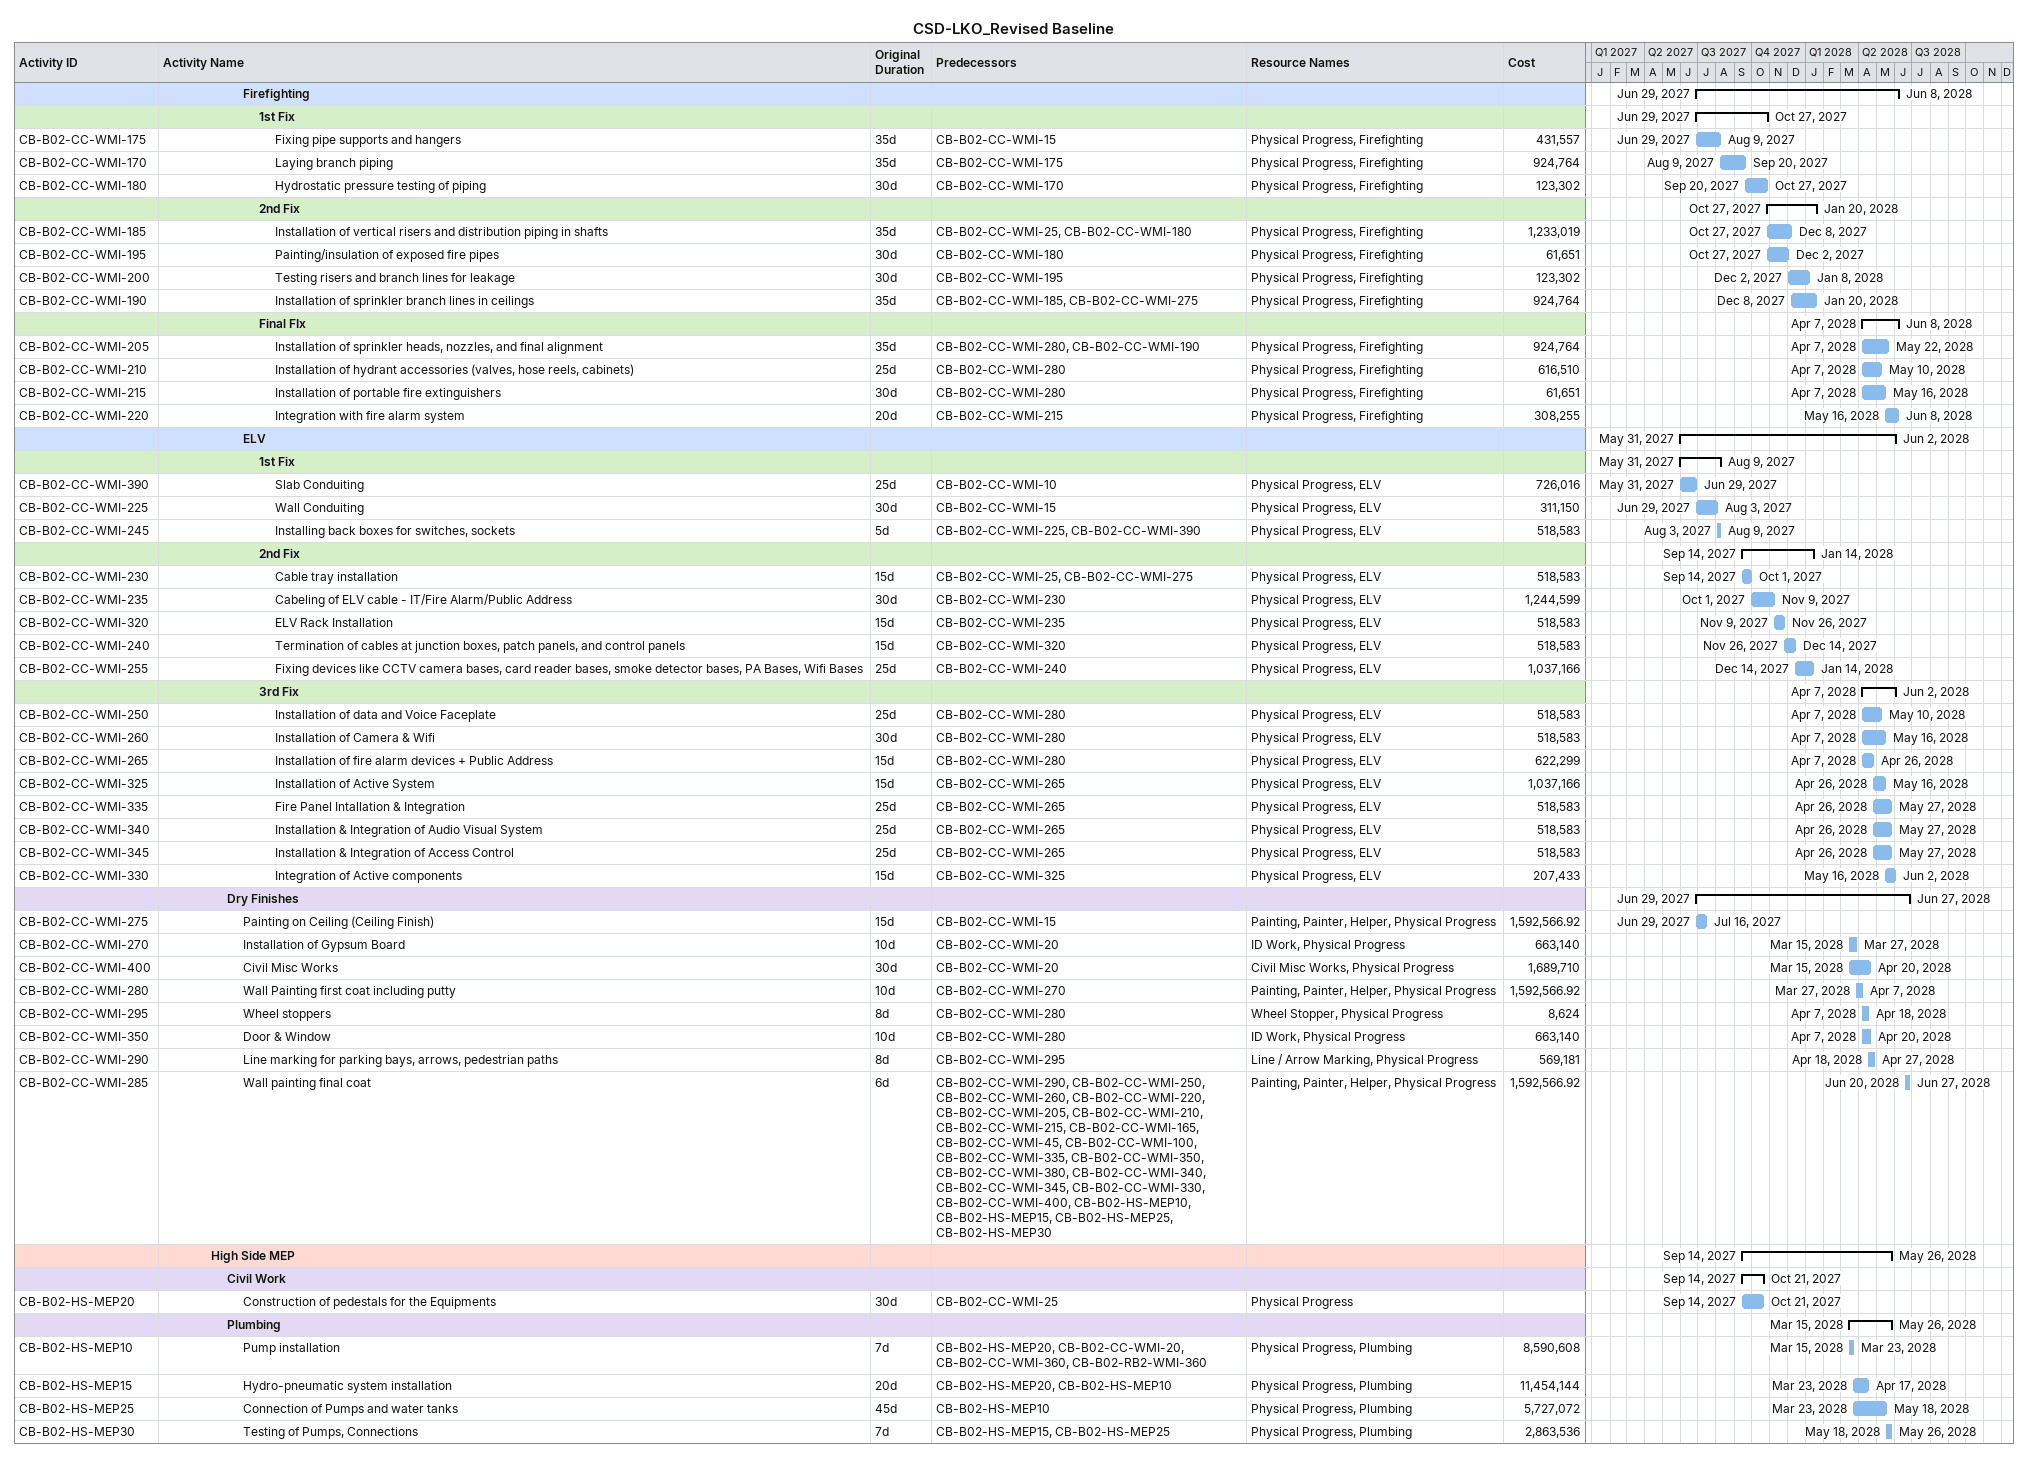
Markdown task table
CSD-LKO_Revised Baseline

| ID | Level | Task | Original duration | Start | Finish | Predecessors | Resources | Cost |
|---|---|---|---|---|---|---|---|---|
|  | 6 | **Firefighting** |  | 2027-06-29 | 2028-06-08 |  |  |  |
|  | 7 | **1st Fix** |  | 2027-06-29 | 2027-10-27 |  |  |  |
| CB-B02-CC-WMI-175 | 8 | Fixing pipe supports and hangers | 35d | 2027-06-29 | 2027-08-09 | CB-B02-CC-WMI-15 | Physical Progress, Firefighting | 431557 |
| CB-B02-CC-WMI-170 | 8 | Laying branch piping | 35d | 2027-08-09 | 2027-09-20 | CB-B02-CC-WMI-175 | Physical Progress, Firefighting | 924764 |
| CB-B02-CC-WMI-180 | 8 | Hydrostatic pressure testing of piping | 30d | 2027-09-20 | 2027-10-27 | CB-B02-CC-WMI-170 | Physical Progress, Firefighting | 123302 |
|  | 7 | **2nd Fix** |  | 2027-10-27 | 2028-01-20 |  |  |  |
| CB-B02-CC-WMI-185 | 8 | Installation of vertical risers and distribution piping in shafts | 35d | 2027-10-27 | 2027-12-08 | CB-B02-CC-WMI-25, CB-B02-CC-WMI-180 | Physical Progress, Firefighting | 1233019 |
| CB-B02-CC-WMI-195 | 8 | Painting/insulation of exposed fire pipes | 30d | 2027-10-27 | 2027-12-02 | CB-B02-CC-WMI-180 | Physical Progress, Firefighting | 61651 |
| CB-B02-CC-WMI-200 | 8 | Testing risers and branch lines for leakage | 30d | 2027-12-02 | 2028-01-08 | CB-B02-CC-WMI-195 | Physical Progress, Firefighting | 123302 |
| CB-B02-CC-WMI-190 | 8 | Installation of sprinkler branch lines in ceilings | 35d | 2027-12-08 | 2028-01-20 | CB-B02-CC-WMI-185, CB-B02-CC-WMI-275 | Physical Progress, Firefighting | 924764 |
|  | 7 | **Final FIx** |  | 2028-04-07 | 2028-06-08 |  |  |  |
| CB-B02-CC-WMI-205 | 8 | Installation of sprinkler heads, nozzles, and final alignment | 35d | 2028-04-07 | 2028-05-22 | CB-B02-CC-WMI-280, CB-B02-CC-WMI-190 | Physical Progress, Firefighting | 924764 |
| CB-B02-CC-WMI-210 | 8 | Installation of hydrant accessories (valves, hose reels, cabinets) | 25d | 2028-04-07 | 2028-05-10 | CB-B02-CC-WMI-280 | Physical Progress, Firefighting | 616510 |
| CB-B02-CC-WMI-215 | 8 | Installation of portable fire extinguishers | 30d | 2028-04-07 | 2028-05-16 | CB-B02-CC-WMI-280 | Physical Progress, Firefighting | 61651 |
| CB-B02-CC-WMI-220 | 8 | Integration with fire alarm system | 20d | 2028-05-16 | 2028-06-08 | CB-B02-CC-WMI-215 | Physical Progress, Firefighting | 308255 |
|  | 6 | **ELV** |  | 2027-05-31 | 2028-06-02 |  |  |  |
|  | 7 | **1st Fix** |  | 2027-05-31 | 2027-08-09 |  |  |  |
| CB-B02-CC-WMI-390 | 8 | Slab Conduiting | 25d | 2027-05-31 | 2027-06-29 | CB-B02-CC-WMI-10 | Physical Progress, ELV | 726016 |
| CB-B02-CC-WMI-225 | 8 | Wall Conduiting | 30d | 2027-06-29 | 2027-08-03 | CB-B02-CC-WMI-15 | Physical Progress, ELV | 311150 |
| CB-B02-CC-WMI-245 | 8 | Installing back boxes for switches, sockets | 5d | 2027-08-03 | 2027-08-09 | CB-B02-CC-WMI-225, CB-B02-CC-WMI-390 | Physical Progress, ELV | 518583 |
|  | 7 | **2nd Fix** |  | 2027-09-14 | 2028-01-14 |  |  |  |
| CB-B02-CC-WMI-230 | 8 | Cable tray installation | 15d | 2027-09-14 | 2027-10-01 | CB-B02-CC-WMI-25, CB-B02-CC-WMI-275 | Physical Progress, ELV | 518583 |
| CB-B02-CC-WMI-235 | 8 | Cabeling of ELV cable - IT/Fire Alarm/Public Address | 30d | 2027-10-01 | 2027-11-09 | CB-B02-CC-WMI-230 | Physical Progress, ELV | 1244599 |
| CB-B02-CC-WMI-320 | 8 | ELV Rack Installation | 15d | 2027-11-09 | 2027-11-26 | CB-B02-CC-WMI-235 | Physical Progress, ELV | 518583 |
| CB-B02-CC-WMI-240 | 8 | Termination of cables at junction boxes, patch panels, and control panels | 15d | 2027-11-26 | 2027-12-14 | CB-B02-CC-WMI-320 | Physical Progress, ELV | 518583 |
| CB-B02-CC-WMI-255 | 8 | Fixing devices like CCTV camera bases, card reader bases, smoke detector bases, PA Bases, Wifi Bases | 25d | 2027-12-14 | 2028-01-14 | CB-B02-CC-WMI-240 | Physical Progress, ELV | 1037166 |
|  | 7 | **3rd Fix** |  | 2028-04-07 | 2028-06-02 |  |  |  |
| CB-B02-CC-WMI-250 | 8 | Installation of data and Voice Faceplate | 25d | 2028-04-07 | 2028-05-10 | CB-B02-CC-WMI-280 | Physical Progress, ELV | 518583 |
| CB-B02-CC-WMI-260 | 8 | Installation of Camera & Wifi | 30d | 2028-04-07 | 2028-05-16 | CB-B02-CC-WMI-280 | Physical Progress, ELV | 518583 |
| CB-B02-CC-WMI-265 | 8 | Installation of fire alarm devices + Public Address | 15d | 2028-04-07 | 2028-04-26 | CB-B02-CC-WMI-280 | Physical Progress, ELV | 622299 |
| CB-B02-CC-WMI-325 | 8 | Installation of Active System | 15d | 2028-04-26 | 2028-05-16 | CB-B02-CC-WMI-265 | Physical Progress, ELV | 1037166 |
| CB-B02-CC-WMI-335 | 8 | Fire Panel Intallation & Integration | 25d | 2028-04-26 | 2028-05-27 | CB-B02-CC-WMI-265 | Physical Progress, ELV | 518583 |
| CB-B02-CC-WMI-340 | 8 | Installation & Integration of Audio Visual System | 25d | 2028-04-26 | 2028-05-27 | CB-B02-CC-WMI-265 | Physical Progress, ELV | 518583 |
| CB-B02-CC-WMI-345 | 8 | Installation & Integration of Access Control | 25d | 2028-04-26 | 2028-05-27 | CB-B02-CC-WMI-265 | Physical Progress, ELV | 518583 |
| CB-B02-CC-WMI-330 | 8 | Integration of Active components | 15d | 2028-05-16 | 2028-06-02 | CB-B02-CC-WMI-325 | Physical Progress, ELV | 207433 |
|  | 5 | **Dry Finishes** |  | 2027-06-29 | 2028-06-27 |  |  |  |
| CB-B02-CC-WMI-275 | 6 | Painting on Ceiling (Ceiling Finish) | 15d | 2027-06-29 | 2027-07-16 | CB-B02-CC-WMI-15 | Painting, Painter, Helper, Physical Progress | 1592566.92 |
| CB-B02-CC-WMI-270 | 6 | Installation of Gypsum Board | 10d | 2028-03-15 | 2028-03-27 | CB-B02-CC-WMI-20 | ID Work, Physical Progress | 663140 |
| CB-B02-CC-WMI-400 | 6 | Civil Misc Works | 30d | 2028-03-15 | 2028-04-20 | CB-B02-CC-WMI-20 | Civil Misc Works, Physical Progress | 1689710 |
| CB-B02-CC-WMI-280 | 6 | Wall Painting first coat including putty | 10d | 2028-03-27 | 2028-04-07 | CB-B02-CC-WMI-270 | Painting, Painter, Helper, Physical Progress | 1592566.92 |
| CB-B02-CC-WMI-295 | 6 | Wheel stoppers | 8d | 2028-04-07 | 2028-04-18 | CB-B02-CC-WMI-280 | Wheel Stopper, Physical Progress | 8624 |
| CB-B02-CC-WMI-350 | 6 | Door & Window | 10d | 2028-04-07 | 2028-04-20 | CB-B02-CC-WMI-280 | ID Work, Physical Progress | 663140 |
| CB-B02-CC-WMI-290 | 6 | Line marking for parking bays, arrows, pedestrian paths | 8d | 2028-04-18 | 2028-04-27 | CB-B02-CC-WMI-295 | Line / Arrow Marking, Physical Progress | 569181 |
| CB-B02-CC-WMI-285 | 6 | Wall painting final coat | 6d | 2028-06-20 | 2028-06-27 | CB-B02-CC-WMI-290, CB-B02-CC-WMI-250, CB-B02-CC-WMI-260, CB-B02-CC-WMI-220, CB-B02-CC-WMI-205, CB-B02-CC-WMI-210, CB-B02-CC-WMI-215, CB-B02-CC-WMI-165, CB-B02-CC-WMI-45, CB-B02-CC-WMI-100, CB-B02-CC-WMI-335, CB-B02-CC-WMI-350, CB-B02-CC-WMI-380, CB-B02-CC-WMI-340, CB-B02-CC-WMI-345, CB-B02-CC-WMI-330, CB-B02-CC-WMI-400, CB-B02-HS-MEP10, CB-B02-HS-MEP15, CB-B02-HS-MEP25, CB-B02-HS-MEP30 | Painting, Painter, Helper, Physical Progress | 1592566.92 |
|  | 4 | **High Side MEP** |  | 2027-09-14 | 2028-05-26 |  |  |  |
|  | 5 | **Civil Work** |  | 2027-09-14 | 2027-10-21 |  |  |  |
| CB-B02-HS-MEP20 | 6 | Construction of pedestals for the Equipments | 30d | 2027-09-14 | 2027-10-21 | CB-B02-CC-WMI-25 | Physical Progress |  |
|  | 5 | **Plumbing** |  | 2028-03-15 | 2028-05-26 |  |  |  |
| CB-B02-HS-MEP10 | 6 | Pump installation | 7d | 2028-03-15 | 2028-03-23 | CB-B02-HS-MEP20, CB-B02-CC-WMI-20, CB-B02-CC-WMI-360, CB-B02-RB2-WMI-360 | Physical Progress, Plumbing | 8590608 |
| CB-B02-HS-MEP15 | 6 | Hydro-pneumatic system installation | 20d | 2028-03-23 | 2028-04-17 | CB-B02-HS-MEP20, CB-B02-HS-MEP10 | Physical Progress, Plumbing | 11454144 |
| CB-B02-HS-MEP25 | 6 | Connection of Pumps and water tanks | 45d | 2028-03-23 | 2028-05-18 | CB-B02-HS-MEP10 | Physical Progress, Plumbing | 5727072 |
| CB-B02-HS-MEP30 | 6 | Testing of Pumps, Connections | 7d | 2028-05-18 | 2028-05-26 | CB-B02-HS-MEP15, CB-B02-HS-MEP25 | Physical Progress, Plumbing | 2863536 |
